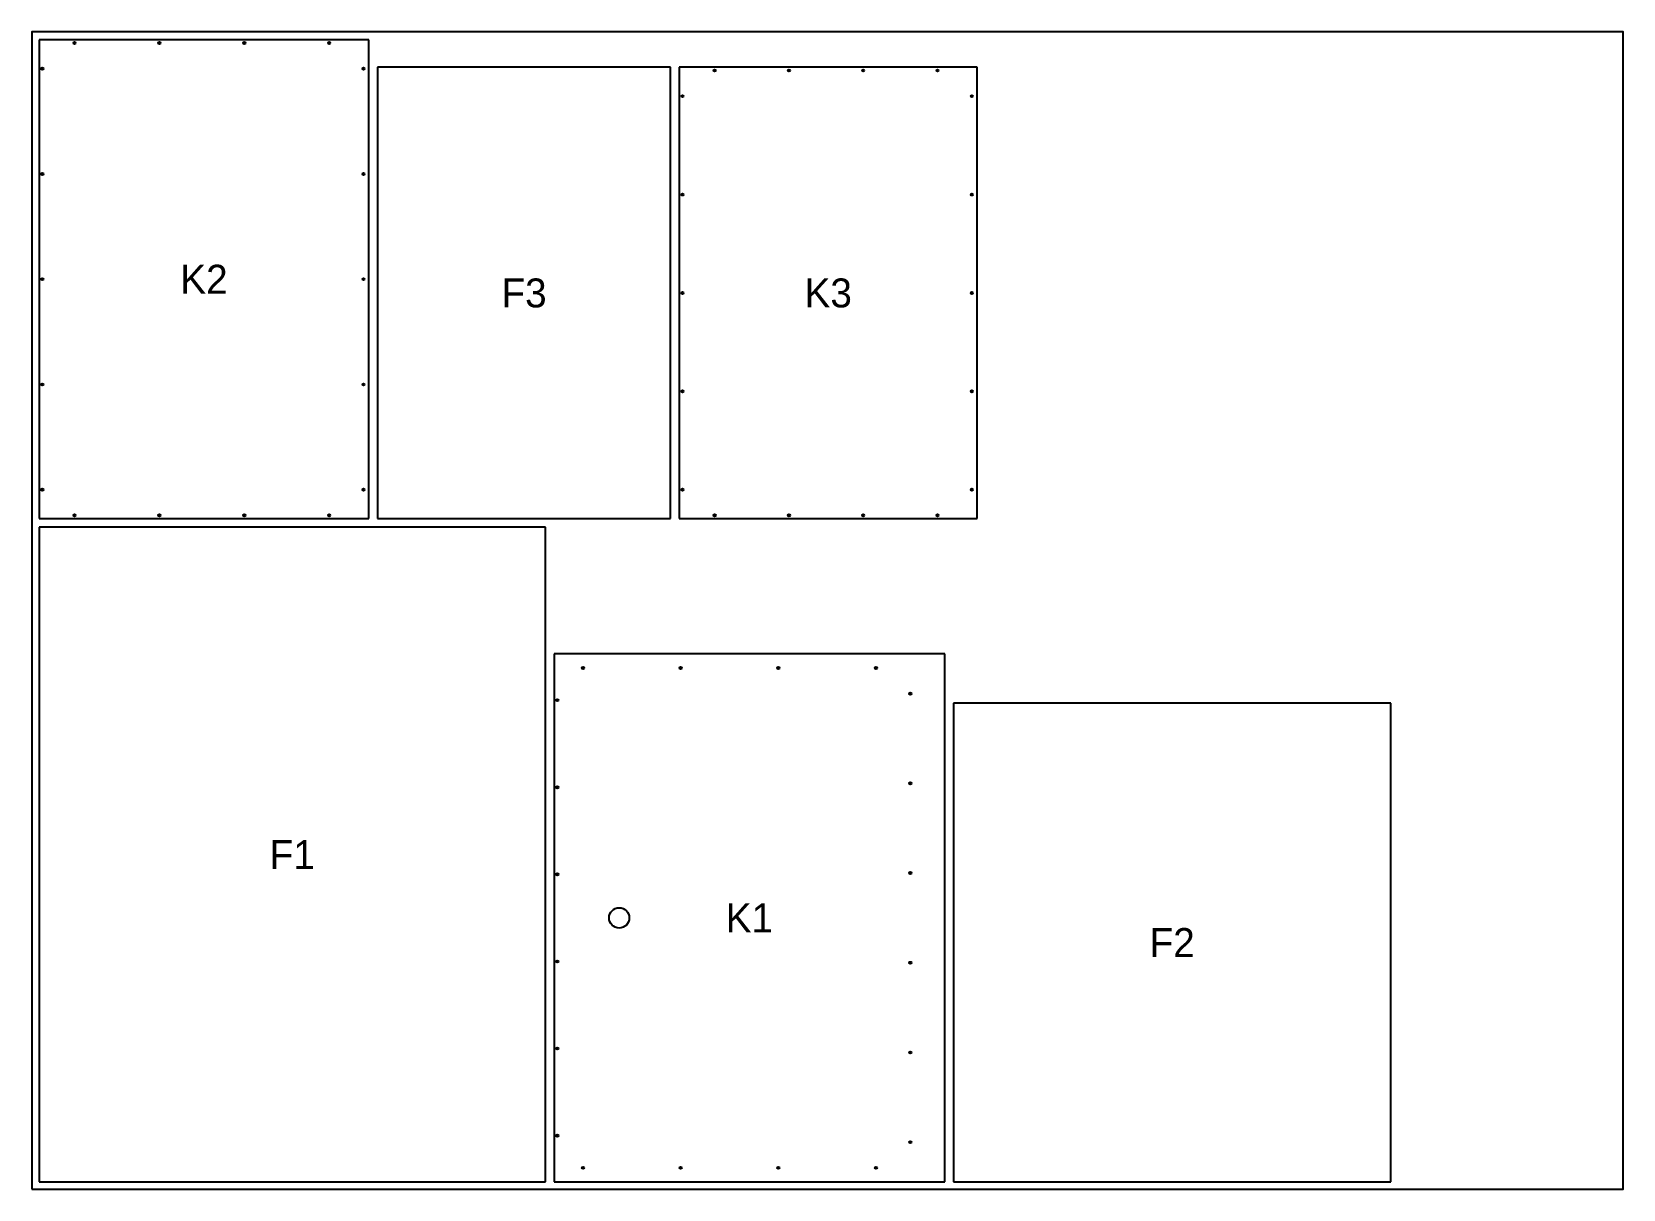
# Model space of a CAD drawing. Header units: millimetres. Extents: x 0 to 2200, y 0 to 1600.
import ezdxf
from ezdxf.enums import TextEntityAlignment as Align

# ---------------------------------------------------------------- set-up
doc = ezdxf.new("R2010")
doc.units = ezdxf.units.MM
for name, color, linetype in [('CHAPA', 9, 'CONTINUOUS'), ('CORTE_EXTERNO', 1, 'CONTINUOUS'), ('CORTE_INTERNO', 5, 'CONTINUOUS'), ('FURO_GUIA_3', 3, 'CONTINUOUS'), ('TEXTO_NAO_CORTAR', 8, 'CONTINUOUS')]:
    doc.layers.add(name, color=color, linetype=linetype)

msp = doc.modelspace()

# ---------------------------------------------------------------- linework, layer by layer
at = {"layer": 'CHAPA'}
msp.add_lwpolyline([(0, 0), (2200, 0), (2200, 1600), (0, 1600)], close=True, dxfattribs=at)
at = {"layer": 'CORTE_EXTERNO'}
for p, q in [((466, 1589), (10, 1589)), ((10, 1589), (10, 927)), ((466, 927), (466, 1589)), ((883, 1551), (478, 1551)), ((478, 1551), (478, 927)), ((883, 927), (883, 1551)), ((1307, 1551), (895, 1551)), ((895, 1551), (895, 927)), ((1307, 927), (1307, 1551)), ((10, 927), (466, 927)), ((478, 927), (883, 927)), ((895, 927), (1307, 927)), ((710, 915), (10, 915)), ((10, 915), (10, 10)), ((710, 10), (710, 915)), ((1262, 740), (722, 740)), ((722, 740), (722, 10)), ((1262, 10), (1262, 740)), ((1879, 672), (1274, 672)), ((1274, 672), (1274, 10)), ((1879, 10), (1879, 672)), ((10, 10), (710, 10)), ((722, 10), (1262, 10)), ((1274, 10), (1879, 10))]:
    msp.add_line(p, q, dxfattribs=at)
at = {"layer": 'CORTE_INTERNO'}
msp.add_circle((812, 375), 14, dxfattribs=at)
at = {"layer": 'FURO_GUIA_3'}
for centre in [(59, 1584.5), (176.3, 1584.5), (293.7, 1584.5), (411, 1584.5), (14.5, 1549), (458.5, 1549), (944, 1546.5), (1046.7, 1546.5), (1149.3, 1546.5), (1252, 1546.5), (899.5, 1511), (1299.5, 1511), (14.5, 1403.5), (458.5, 1403.5), (899.5, 1375), (1299.5, 1375), (14.5, 1258), (458.5, 1258), (899.5, 1239), (1299.5, 1239), (14.5, 1112.5), (458.5, 1112.5), (899.5, 1103), (1299.5, 1103), (14.5, 967), (458.5, 967), (899.5, 967), (1299.5, 967), (59, 931.5), (176.3, 931.5), (293.7, 931.5), (411, 931.5), (944, 931.5), (1046.7, 931.5), (1149.3, 931.5), (1252, 931.5), (762, 720.5), (897, 720.5), (1032, 720.5), (1167, 720.5), (1214.5, 685), (726.5, 676), (726.5, 555.6), (1214.5, 561), (726.5, 435.2), (1214.5, 437), (726.5, 314.8), (1214.5, 313), (726.5, 194.4), (1214.5, 189), (726.5, 74), (1214.5, 65), (762, 29.5), (897, 29.5), (1032, 29.5), (1167, 29.5)]:
    msp.add_circle(centre, 1.5, dxfattribs=at)

# ---------------------------------------------------------------- texts
at = {"layer": 'TEXTO_NAO_CORTAR'}
for s, p in [('K2', (238, 1258)), ('F3', (680.5, 1239)), ('K3', (1101, 1239)), ('F1', (360, 462.5)), ('K1', (992, 375)), ('F2', (1576.5, 341))]:
    msp.add_text(s, height=40, dxfattribs=at).set_placement(p, align=Align.MIDDLE_CENTER)

doc.saveas('drawing.dxf')
